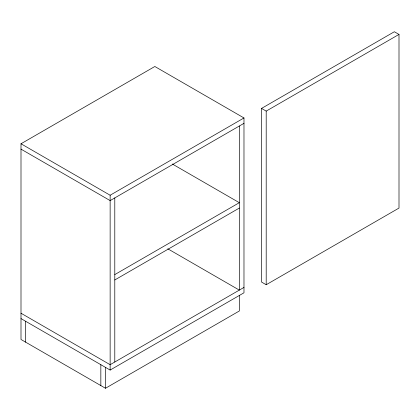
<?xml version="1.0" encoding="UTF-8"?>
<svg xmlns="http://www.w3.org/2000/svg" width="420" height="420" viewBox="0 0 420 420"><rect width="100%" height="100%" fill="white"/><g stroke="black" fill="none" stroke-linecap="round" stroke-linejoin="round"><path stroke-width="0.63" d="M239.327 295.328L239.327 310.989L105.488 388.258L21 339.481L21 143.766L154.838 66.496L243.978 117.962L243.978 292.793L110.14 370.062L21 318.596M21 143.766L110.14 195.232L243.978 117.962M261.545 108.413L394.349 31.742L399 34.424L399 208.063L266.196 284.734L261.545 282.051L261.545 108.413L266.196 111.101L399 34.424M243.978 123.333L110.14 200.603L21 149.137M114.791 274.591L239.327 202.692L172.331 164.01M114.791 279.962L239.327 208.063M243.978 287.422L110.14 364.691L21 313.226M167.785 248.803L239.327 290.105L239.327 126.016M266.196 111.101L266.196 284.734M114.791 197.915L114.791 362.003M110.14 195.232L110.14 370.062M105.488 367.374L105.488 388.258M100.837 364.691L100.837 385.576M25.652 321.284L25.652 342.169"/></g></svg>
